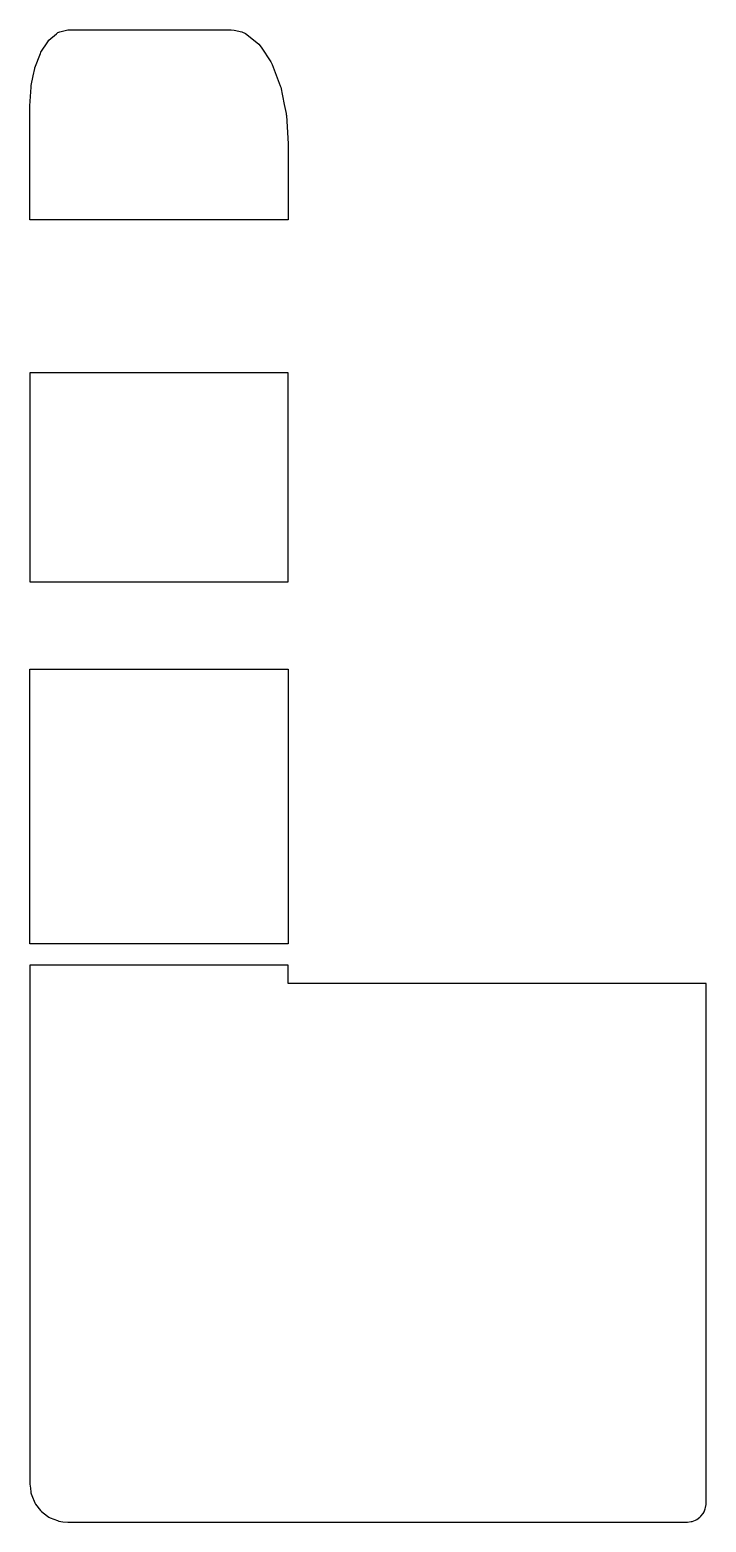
# Model space of a CAD drawing. Header units: metres. Extents: x 2.4 to 38, y -16 to 62.5.
import ezdxf

# ---------------------------------------------------------------- set-up
doc = ezdxf.new("R2010")
doc.units = ezdxf.units.M

msp = doc.modelspace()

# ---------------------------------------------------------------- linework, layer by layer
for p, q in [((3.4, 62.009), (3.796, 62.337)), ((3.796, 62.337), (3.882, 62.409)), ((3.882, 62.409), (3.979, 62.434)), ((3.979, 62.434), (4.4, 62.545)), ((4.4, 62.545), (7.856, 62.545)), ((7.856, 62.545), (13, 62.545)), ((13, 62.545), (13.158, 62.524)), ((13.158, 62.524), (13.555, 62.435)), ((13.555, 62.435), (13.749, 62.354)), ((13.749, 62.354), (13.915, 62.238)), ((13.915, 62.238), (14.455, 61.789)), ((2.668, 60.545), (2.956, 61.295)), ((2.956, 61.295), (2.986, 61.374)), ((2.986, 61.374), (3.34, 61.917)), ((3.34, 61.917), (3.4, 62.009)), ((14.455, 61.789), (14.58, 61.633)), ((14.58, 61.633), (15.081, 60.859)), ((2.58, 60.118), (2.662, 60.514)), ((2.662, 60.514), (2.668, 60.545)), ((15.081, 60.859), (15.155, 60.713)), ((15.155, 60.713), (15.581, 59.596)), ((2.476, 59.619), (2.58, 60.118)), ((2.4, 58.545), (2.465, 59.531)), ((2.465, 59.531), (2.468, 59.58)), ((2.468, 59.58), (2.476, 59.619)), ((15.581, 59.596), (15.605, 59.52)), ((15.605, 59.52), (15.79, 58.618)), ((2.4, 52.761), (2.4, 58.545)), ((15.79, 58.618), (15.891, 58.136)), ((15.891, 58.136), (15.899, 58.087)), ((15.899, 58.087), (15.902, 58.036)), ((15.902, 58.036), (15.966, 57.148)), ((15.966, 57.148), (16, 56.545)), ((16, 56.545), (16, 52.67)), ((2.4, 52.545), (2.4, 52.761)), ((16, 52.67), (16, 52.545)), ((16, 52.67), (16, 52.67)), ((15.053, 52.545), (2.4, 52.545)), ((16, 52.545), (15.053, 52.545)), ((3.347, 44.488), (2.4, 44.488)), ((2.4, 44.488), (2.4, 44.22)), ((2.4, 44.22), (2.4, 43.885)), ((16, 44.488), (3.347, 44.488)), ((16, 43.885), (16, 44.488)), ((2.4, 43.885), (2.4, 40.09)), ((16, 37.56), (16, 43.885)), ((2.4, 40.09), (2.4, 37.56)), ((2.4, 37.56), (2.4, 35.711)), ((16, 33.493), (16, 37.56)), ((2.4, 35.711), (2.4, 33.493)), ((2.4, 33.493), (9.613, 33.493)), ((9.613, 33.493), (16, 33.493)), ((16, 33.493), (16, 33.493)), ((2.4, 27.092), (2.4, 28.9)), ((2.4, 28.9), (8.787, 28.9)), ((8.787, 28.9), (16, 28.9)), ((16, 28.9), (16, 24.832)), ((2.4, 24.832), (2.4, 27.092)), ((2.4, 23.116), (2.4, 24.832)), ((16, 24.832), (16, 21.972)), ((16, 24.832), (16, 24.832)), ((2.4, 21.972), (2.4, 23.116)), ((2.4, 18.548), (2.4, 21.972)), ((16, 21.972), (16, 14.44)), ((2.4, 14.44), (2.4, 18.548)), ((4.173, 14.44), (2.4, 14.44)), ((16, 14.44), (4.173, 14.44)), ((14.227, 13.311), (2.4, 13.311)), ((2.4, 13.311), (2.4, 9.203)), ((16, 13.311), (14.227, 13.311)), ((16, 12.595), (16, 13.311)), ((16, 12.357), (16, 12.595)), ((16, 12.595), (16, 12.595)), ((21.125, 12.357), (16, 12.357)), ((32.49, 12.357), (21.125, 12.357)), ((38, 12.357), (32.49, 12.357)), ((38, -0.455), (38, 12.357)), ((2.4, 9.203), (2.4, 5.78)), ((2.4, 5.78), (2.4, 4.569)), ((2.4, 4.569), (2.4, 4.297)), ((2.4, 4.297), (2.4, 3.727)), ((2.4, 3.727), (2.4, 3.692)), ((2.4, 3.692), (2.4, 3.661)), ((2.4, 3.661), (2.4, 3.635)), ((2.4, 3.635), (2.4, -10.194)), ((38, -14.002), (38, -0.455)), ((2.4, -10.194), (2.4, -10.403)), ((2.4, -10.403), (2.4, -10.757)), ((2.4, -10.757), (2.4, -13.988)), ((2.4, -13.988), (2.4, -14)), ((2.4, -14), (2.427, -14.208)), ((38, -14.384), (38, -14.002)), ((2.427, -14.208), (2.455, -14.417)), ((2.455, -14.417), (2.458, -14.463)), ((2.458, -14.463), (2.466, -14.508)), ((2.466, -14.508), (2.497, -14.594)), ((2.497, -14.594), (2.657, -14.979)), ((38, -14.738), (38, -14.384)), ((38, -15), (38, -14.738)), ((2.657, -14.979), (2.703, -15.051)), ((2.703, -15.051), (2.955, -15.38)), ((2.955, -15.38), (3.01, -15.437)), ((3.01, -15.437), (3.337, -15.688)), ((3.337, -15.688), (3.402, -15.733)), ((37.663, -15.743), (37.727, -15.685)), ((37.727, -15.685), (37.837, -15.542)), ((37.837, -15.542), (37.889, -15.451)), ((37.889, -15.451), (37.955, -15.292)), ((37.955, -15.292), (37.972, -15.233)), ((37.972, -15.233), (37.994, -15.068)), ((37.994, -15.068), (38, -15)), ((3.402, -15.733), (3.477, -15.768)), ((3.477, -15.768), (3.848, -15.921)), ((3.848, -15.921), (3.927, -15.941)), ((3.927, -15.941), (4.142, -15.978)), ((4.142, -15.978), (4.4, -16)), ((4.4, -16), (12.474, -16)), ((12.474, -16), (16.654, -16)), ((16.654, -16), (18.666, -16)), ((18.666, -16), (35.927, -16)), ((35.927, -16), (37, -16)), ((37, -16), (37.024, -15.999)), ((37.024, -15.999), (37.218, -15.973)), ((37.218, -15.973), (37.242, -15.97)), ((37.242, -15.97), (37.266, -15.964)), ((37.266, -15.964), (37.447, -15.889)), ((37.447, -15.889), (37.513, -15.858)), ((37.513, -15.858), (37.663, -15.743))]:
    msp.add_line(p, q)

doc.saveas('drawing.dxf')
